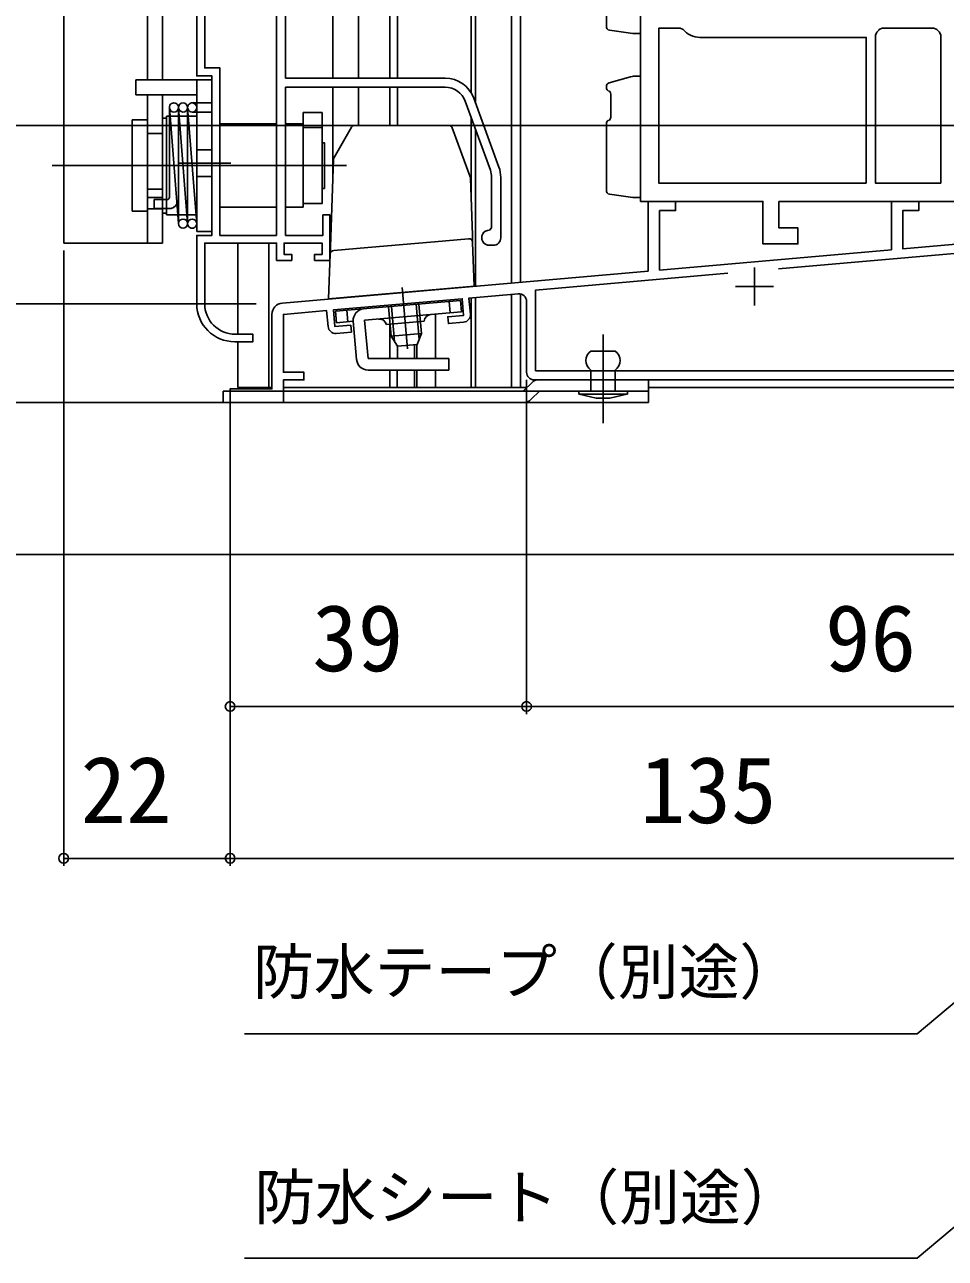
# Model space of a CAD drawing. Units: millimetres, scale not verified. Extents: x -525 to 525, y -783 to 779.
# Drawn here: x -230 to -108.9, y -237.1 to -74.6 of the extents above; entities that cross this region are included whole.
import ezdxf
from ezdxf.enums import TextEntityAlignment as Align

# ---------------------------------------------------------------- set-up
doc = ezdxf.new("R2010")
doc.units = ezdxf.units.MM
doc.header["$LTSCALE"] = 4
for name, color, linetype in [('0-2_YKK_11', 7, 'Continuous'), ('0-3_YKK_11E', 7, 'Continuous'), ('0-4_YKK_12', 2, 'Continuous'), ('0-5_YKK_13', 4, 'Continuous'), ('0-7_YKK_D', 6, 'Continuous')]:
    doc.layers.add(name, color=color, linetype=linetype)
doc.styles.add('ＭＳ ゴシック', font='')
doc.styles.get('ＭＳ ゴシック').set_extended_font_data('MS Gothic')

msp = doc.modelspace()

# ---------------------------------------------------------------- linework, layer by layer
at = {"layer": '0-2_YKK_11'}
for p, q in [((-117.921, -75.612), (-118.097, -75.994)), ((-130.825, -106.773), (-96.53, -103.772)), ((-133.997, -106.601), (-133.997, -111.601)), ((-136.497, -109.101), (-131.497, -109.101)), ((-163.997, -120.401), (-163.997, -111.068)), ((-71.997, -121.401), (-162.997, -121.401))]:
    msp.add_line(p, q, dxfattribs=at)
for points in [[(-148.997, -50.101), (-148.997, -97.901), (-132.897, -97.901), (-132.897, -103.501), (-128.297, -103.501), (-128.297, -101.401), (-130.797, -101.401), (-130.797, -97.901)], [(-130.797, -97.901), (-71.497, -97.901), (-71.497, -117.901), (-68.997, -117.901), (-68.997, -87.901), (-18.997, -87.901), (-18.997, -83.826), (-19.185, -83.436), (-19.185, -82.967), (-18.997, -82.577), (-18.997, -79.101), (-19.997, -79.101), (-19.997, -76.401), (-18.997, -76.401), (-18.997, -59.901), (-6.089, -59.901), (-5.793, -60.151), (-5.497, -60.401), (-3.997, -60.401), (-3.997, -57.901), (-18.997, -57.901), (-18.997, -48.901), (-23.797, -48.901)], [(-119.297, -95.501), (-146.597, -95.501), (-146.597, -75.101), (-143.79, -75.101), (-143.408, -75.278)], [(-141.197, -76.301), (-119.297, -76.301), (-119.297, -95.501)], [(-118.097, -75.994), (-118.097, -95.501), (-109.497, -95.501), (-109.497, -75.994), (-109.674, -75.612)], [(-110.008, -75.278), (-110.39, -75.101), (-117.205, -75.101), (-117.586, -75.278)], [(-196.128, -111.282), (-147.997, -107.071), (-147.997, -97.901), (-144.397, -97.901), (-144.397, -99.101), (-146.497, -99.101), (-146.497, -106.939), (-115.997, -104.271), (-115.997, -97.901), (-112.397, -97.901), (-112.397, -99.101), (-114.497, -99.101), (-114.497, -104.14), (-77.997, -100.946)], [(-74.297, -112.901), (-72.697, -112.901), (-72.697, -117.401), (-104.701, -120.201), (-162.797, -120.201), (-162.797, -109.57), (-137.525, -107.359)], [(-165.084, -110.071), (-171.569, -110.639), (-171.386, -112.731)], [(-172.295, -113.814), (-174.287, -113.988), (-174.366, -113.092), (-172.274, -112.909), (-172.465, -110.717), (-189.401, -112.199), (-189.209, -114.39), (-187.117, -114.207), (-187.039, -115.104), (-189.031, -115.278)], [(-190.114, -114.369), (-190.297, -112.277), (-195.997, -112.776), (-195.997, -120.401), (-193.297, -120.401), (-193.297, -121.401), (-195.997, -121.401), (-195.997, -124.401), (-202.997, -124.401), (-202.997, -122.601), (-197.497, -122.601), (-197.497, -112.776)]]:
    msp.add_lwpolyline(points, dxfattribs=at)
for centre, radius, start, end in [((-141.197, -73.401), 2.9, 220.32022, 270.00001), ((-119.797, -73.401), 2.9, 310.32022, 319.67978), ((-107.797, -73.401), 2.9, 220.32022, 229.67978), ((-164.997, -111.068), 1, 359.99999, 95), ((-195.997, -112.776), 1.5, 95, 180.00001), ((-172.382, -112.818), 1, 275.00002, 5), ((-189.118, -114.282), 1, 185.00002, 275), ((-162.997, -120.401), 1, 180.00001, 269.99999)]:
    msp.add_arc(centre, radius, start, end, dxfattribs=at)
at = {"layer": '0-3_YKK_11E'}
for p, q in [((-174.693, -81.682), (-195.692, -81.682)), ((-167.634, -93.383), (-170.934, -84.314)), ((-172.062, -84.725), (-168.761, -93.794)), ((-167.392, -102.683), (-167.392, -94.751)), ((-168.892, -103.683), (-168.392, -103.683))]:
    msp.add_line(p, q, dxfattribs=at)
for points in [[(-196.892, -102.383), (-196.892, -48.715), (-197.35, -48.46)], [(-195.692, -81.682), (-195.692, -58.333), (-194.662, -58.333), (-194.395, -58.496)], [(-207.392, -64.583), (-207.392, -81.383), (-205.392, -81.383), (-205.392, -102.383), (-207.392, -102.383), (-207.392, -111.383)], [(-206.342, -64.583), (-206.342, -80.333), (-204.342, -80.333), (-204.342, -102.383), (-196.892, -102.383)], [(-206.342, -111.383), (-206.342, -103.383), (-196.892, -103.383), (-196.892, -105.683), (-194.892, -105.683), (-194.892, -104.883), (-195.892, -104.883), (-195.892, -103.383), (-190.892, -103.383), (-190.892, -104.883), (-191.892, -104.883), (-191.892, -105.683), (-189.892, -105.683), (-189.892, -99.683), (-190.792, -99.683), (-190.792, -102.383), (-195.692, -102.383), (-195.692, -82.883), (-174.693, -82.882)], [(-168.592, -94.751), (-168.592, -101.383), (-168.892, -101.683)], [(-202.392, -116.383), (-199.992, -116.383), (-199.992, -115.383), (-202.342, -115.383)]]:
    msp.add_lwpolyline(points, dxfattribs=at)
for centre, radius, start, end in [((-174.693, -85.682), 4, 20.00001, 89.99998), ((-174.693, -85.682), 2.8, 20, 89.99998), ((-171.392, -94.751), 2.8, 0.00002, 20.00003), ((-171.392, -94.751), 4, 0.00001, 20.00002), ((-168.892, -102.683), 1, 89.99999, 270.00001), ((-168.392, -102.683), 1, 270.00001, 359.99999), ((-202.392, -111.383), 5, 180, 269.99998), ((-202.342, -111.383), 4, 180.00001, 269.99999)]:
    msp.add_arc(centre, radius, start, end, dxfattribs=at)
at = {"layer": '0-4_YKK_12'}
for p, q in [((-171.297, 105.599), (-171.297, -83.569)), ((-170.697, 105.599), (-170.697, -84.966)), ((-165.997, 105.599), (-165.997, -108.645)), ((-164.797, 105.599), (-164.797, -108.54)), ((-189.497, -81.682), (-189.497, -60.583)), ((-186.096, -60.583), (-186.096, -81.682)), ((-181.996, -61.772), (-181.996, -81.682)), ((-180.993, -62.502), (-180.993, -81.682)), ((-189.497, -95.4), (-189.497, -82.883)), ((-186.096, -82.883), (-186.096, -87.884)), ((-181.996, -82.882), (-181.996, -87.884)), ((-180.993, -82.882), (-180.993, -87.884)), ((-171.297, -86.826), (-171.297, -97.308)), ((-170.697, -88.474), (-170.697, -109.057)), ((-201.997, -103.383), (-201.997, -115.383)), ((-197.897, -103.383), (-197.897, -122.401)), ((-165.997, -110.151), (-165.997, -122.401)), ((-164.797, -110.088), (-164.797, -122.401)), ((-189.497, -110.702), (-189.497, -110.701)), ((-171.297, -122.401), (-171.297, -110.615)), ((-170.697, -122.401), (-170.697, -110.562)), ((-175.997, -112.732), (-175.997, -118.606)), ((-181.996, -114.06), (-181.996, -118.606)), ((-201.997, -116.383), (-201.997, -122.401)), ((-180.997, -116.943), (-180.997, -118.606)), ((-178.73, -116.767), (-178.73, -118.606)), ((-178.43, -116.741), (-178.43, -118.606)), ((-181.996, -120.106), (-181.996, -122.401)), ((-181, -120.106), (-181, -122.401)), ((-178.73, -120.106), (-178.73, -122.394)), ((-178.43, -120.106), (-178.43, -122.401)), ((-175.997, -120.106), (-175.997, -122.401)), ((-201.997, -122.401), (-197.503, -122.401)), ((-196, -122.401), (-178.43, -122.401)), ((-163.933, -122.401), (-180.997, -122.401)), ((-71.997, -122.401), (-147.933, -122.401))]:
    msp.add_line(p, q, dxfattribs=at)
at = {"layer": '0-5_YKK_13'}
for p, q in [((-153.497, -74.866), (-153.497, -66.079)), ((-224.892, -103.383), (-224.892, -72.183)), ((-213.892, -72.183), (-213.892, -81.883)), ((-211.892, -72.183), (-211.892, -81.883)), ((-148.997, -74.302), (-148.997, -75.801)), ((-150.317, -75.74), (-153.066, -75.361)), ((-150.027, -75.78), (-150.317, -75.74)), ((-148.997, -75.801), (-149.967, -75.784)), ((-215.392, -83.883), (-215.392, -81.883)), ((-215.392, -81.883), (-205.392, -81.883)), ((-207.392, -101.883), (-207.392, -81.883)), ((-205.392, -81.883), (-205.392, -101.883)), ((-153.497, -82.912), (-153.497, -82.78)), ((-153.132, -82.299), (-150.315, -81.508)), ((-150.315, -81.508), (-150.059, -81.436)), ((-207.392, -83.883), (-215.392, -83.883)), ((-213.892, -84.883), (-213.892, -83.883)), ((-211.892, -83.883), (-211.892, -84.883)), ((-152.912, -83.901), (-152.912, -86.683)), ((-213.892, -94.383), (-213.892, -84.883)), ((-211.892, -94.383), (-211.892, -84.883)), ((-209.792, -100.833), (-210.991, -85.513)), ((-210.991, -86.683), (-210.991, -85.513)), ((-209.792, -100.852), (-209.792, -85.505)), ((-208.6, -100.802), (-209.792, -85.535)), ((-208.592, -100.833), (-209.792, -85.535)), ((-207.392, -100.852), (-208.592, -85.533)), ((-208.592, -100.852), (-208.592, -85.552)), ((-207.392, -84.934), (-207.957, -84.934)), ((-207.392, -85.533), (-207.392, -86.133)), ((-205.392, -84.934), (-207.382, -84.934)), ((-205.392, -86.134), (-205.392, -84.934)), ((-213.892, -87.183), (-215.892, -87.183)), ((-215.892, -99.183), (-215.892, -87.183)), ((-211.392, -86.933), (-211.892, -86.933)), ((-210.991, -86.683), (-211.392, -86.683)), ((-211.392, -99.683), (-211.392, -86.683)), ((-207.392, -86.683), (-210.991, -86.683)), ((-210.991, -97.357), (-210.991, -86.683)), ((-207.392, -86.133), (-207.993, -86.133)), ((-207.392, -100.852), (-207.392, -86.133)), ((-205.392, -86.134), (-207.382, -86.133)), ((-196.892, -87.683), (-204.342, -87.683)), ((-193.392, -87.683), (-195.692, -87.683)), ((-190.892, -86.219), (-193.392, -86.219)), ((-193.392, -86.285), (-193.392, -86.219)), ((-193.392, -86.827), (-193.392, -86.285)), ((-193.392, -87.327), (-193.392, -86.827)), ((-193.392, -87.683), (-193.392, -87.327)), ((-193.392, -87.683), (-193.392, -88.183)), ((-190.892, -86.219), (-190.892, -86.285)), ((-190.892, -86.285), (-190.892, -86.827)), ((-190.892, -86.827), (-190.892, -87.327)), ((-190.892, -87.327), (-190.892, -88.183)), ((-153.497, -96.466), (-153.497, -87.679)), ((-153.135, -87.198), (-153.093, -87.186)), ((-213.892, -88.983), (-211.892, -88.983)), ((-187.031, -88.142), (-189.324, -92.114)), ((-174.236, -87.892), (-186.598, -87.892)), ((-171.413, -94.686), (-173.767, -88.221)), ((-207.392, -91.133), (-205.392, -91.133)), ((-193.392, -91.183), (-193.392, -95.183)), ((-190.892, -95.183), (-190.892, -91.183)), ((-189.391, -92.346), (-189.793, -103.875)), ((-187.692, -93.183), (-226.392, -93.183)), ((-214.149, -93.183), (-204.649, -93.183)), ((-214.149, -93.183), (-204.649, -93.183)), ((-214.147, -93.183), (-204.647, -93.183)), ((-209.892, -92.883), (-202.892, -92.883)), ((-213.892, -103.383), (-213.892, -94.383)), ((-211.892, -94.383), (-211.892, -103.383)), ((-207.392, -94.633), (-205.392, -94.633)), ((-171.122, -102.329), (-171.384, -94.84)), ((-213.892, -96.283), (-211.892, -96.283)), ((-213.892, -97.383), (-211.892, -97.383)), ((-150.317, -97.34), (-153.066, -96.961)), ((-150.027, -97.38), (-150.317, -97.34)), ((-148.997, -97.401), (-149.967, -97.384)), ((-148.997, -95.902), (-148.997, -97.401)), ((-213.892, -98.883), (-211.892, -98.883)), ((-212.991, -97.657), (-212.991, -98.857)), ((-204.342, -98.683), (-196.892, -98.683)), ((-195.692, -98.683), (-193.392, -98.683)), ((-193.392, -98.183), (-193.392, -98.683)), ((-215.892, -99.183), (-213.892, -99.183)), ((-211.392, -99.433), (-211.892, -99.433)), ((-211.392, -99.683), (-209.882, -99.683)), ((-209.882, -99.683), (-207.392, -99.683)), ((-205.392, -101.883), (-207.392, -101.883)), ((-171.088, -103.295), (-171.122, -102.329)), ((-224.892, -103.383), (-211.892, -103.383)), ((-189.793, -103.875), (-189.827, -104.847)), ((-176.129, -103.208), (-184.874, -103.973)), ((-171.632, -102.814), (-176.129, -103.208)), ((-170.886, -109.073), (-171.088, -103.295)), ((-184.874, -103.973), (-189.371, -104.366)), ((-180.356, -109.231), (-179.649, -117.312)), ((-175.883, -109.51), (-170.886, -109.073)), ((-189.115, -112.374), (-172.678, -110.936)), ((-182.142, -111.764), (-181.804, -115.631)), ((-181.765, -111.731), (-181.36, -116.353)), ((-178.535, -111.449), (-178.131, -116.07)), ((-178.157, -111.416), (-177.819, -115.282)), ((-174.042, -112.561), (-174.173, -111.067)), ((-172.547, -112.431), (-172.678, -110.936)), ((-187.49, -113.738), (-187.621, -112.244)), ((-186.35, -118.737), (-186.793, -113.677)), ((-172.547, -112.431), (-185.299, -113.546)), ((-185.299, -113.546), (-184.856, -118.606)), ((-177.459, -113.663), (-182.44, -114.099)), ((-177.819, -115.282), (-181.804, -115.631)), ((-177.819, -115.282), (-178.394, -116.738)), ((-180.984, -116.964), (-181.804, -115.631)), ((-178.394, -116.738), (-180.984, -116.964)), ((-153.933, -115.431), (-153.933, -127.101)), ((-152.333, -117.601), (-155.533, -117.601)), ((-174.231, -118.606), (-184.856, -118.606)), ((-184.856, -120.106), (-174.231, -120.106)), ((-174.231, -120.106), (-174.231, -118.606)), ((-164.433, -122.901), (-163.226, -121.694)), ((-147.933, -121.401), (-162.519, -121.401)), ((-147.933, -122.901), (-147.933, -121.401)), ((-147.933, -122.901), (-203.933, -122.901)), ((-203.933, -122.901), (-203.933, -124.401)), ((-163.372, -123.962), (-162.311, -122.901)), ((-150.733, -123.301), (-157.133, -123.301)), ((-154.848, -123.801), (-157.083, -123.301)), ((-153.018, -123.801), (-150.783, -123.301)), ((-150.733, -123.301), (-150.733, -122.901)), ((-147.933, -124.401), (-147.933, -122.901)), ((-147.933, -124.401), (-203.933, -124.401)), ((-153.018, -123.801), (-154.848, -123.801))]:
    msp.add_line(p, q, dxfattribs=at)
for points in [[(-149.933, -81.418), (-148.997, -81.401), (-148.997, -82.901)], [(-193.392, -91.183), (-193.392, -88.183), (-190.892, -88.183), (-190.892, -91.183)], [(-190.892, -90.183), (-190.592, -90.183), (-190.592, -96.183), (-190.892, -96.183)], [(-190.892, -95.183), (-190.892, -98.183), (-193.392, -98.183), (-193.392, -95.183)], [(-212.991, -97.657), (-211.892, -97.657), (-211.392, -97.657), (-211.291, -97.657)], [(-212.991, -98.857), (-211.892, -98.857), (-211.392, -98.857), (-211.092, -98.857)], [(-189.827, -104.847), (-190.033, -110.748), (-185.036, -110.311), (-175.883, -109.51)], [(-186.793, -113.677), (-188.985, -113.869), (-189.115, -112.374)], [(-152.333, -120.101), (-152.333, -122.901), (-155.533, -122.901), (-155.533, -120.101)], [(-150.733, -122.901), (-157.133, -122.901), (-157.133, -123.301)]]:
    msp.add_lwpolyline(points, dxfattribs=at)
for centre, radius, start, end in [((-152.997, -74.866), 0.5, 180, 262.15041), ((-149.959, -75.285), 0.5, 262.15041, 269), ((-152.997, -82.78), 0.5, 105.68026, 180), ((-149.924, -81.918), 0.5, 91, 105.68026), ((-152.997, -82.912), 0.5, 180, 258.04071), ((-153.492, -83.835), 0.584, 353.42561, 47.95634), ((-210.392, -85.533), 0.6, 358.12362, 181.87538), ((-210.392, -85.533), 0.6, 181.87538, 358.12362), ((-209.192, -85.533), 0.6, 0, 180), ((-209.192, -85.533), 0.6, 180, 358.12362), ((-207.992, -85.533), 0.6, 86.64401, 269.97733), ((-207.992, -85.533), 0.6, 269.97733, 86.64401), ((-152.997, -87.679), 0.5, 105.94474, 180), ((-153.56, -86.728), 0.65, 314.79991, 3.92106), ((-186.598, -88.392), 0.5, 90, 150), ((-174.236, -88.392), 0.5, 20, 90), ((-188.891, -92.364), 0.5, 150, 178), ((-171.883, -94.857), 0.5, 2, 20), ((-211.291, -97.357), 0.3, 269.99759, 0), ((-152.997, -96.466), 0.5, 180, 262.15041), ((-149.959, -96.885), 0.5, 262.15041, 269), ((-211.092, -97.557), 1.3, 270, 327.60963), ((-209.192, -100.833), 0.6, 4.76834, 175.23166), ((-207.992, -100.833), 0.6, 4.78019, 175.21981), ((-209.192, -100.833), 0.6, 180.01181, 360), ((-207.992, -100.833), 0.6, 179.98819, 360), ((-171.588, -103.312), 0.5, 2, 95), ((-189.327, -104.864), 0.5, 95, 178), ((-185.299, -113.546), 1.5, 95, 185), ((-183.398, -114.384), 1, 16.53696, 95), ((-176.465, -113.777), 1, 95, 173.46304), ((-154.704, -118.851), 1.5, 123.55731, 236.44269), ((-153.162, -118.851), 1.5, 303.55731, 56.44269), ((-184.856, -118.606), 1.5, 185, 270), ((-162.519, -122.401), 1, 90, 135), ((-164.433, -122.901), 1.5, 270, 315)]:
    msp.add_arc(centre, radius, start, end, dxfattribs=at)
at = {"layer": '0-7_YKK_D'}
for p, q in [((-69.997, -87.901), (-269, -87.901)), ((-224.892, -104.383), (-224.892, -185.401)), ((-199.569, -111.401), (-309, -111.401)), ((-163.997, -121.401), (-163.997, -165.401)), ((-203.697, -124.401), (-309, -124.401)), ((-202.997, -124.501), (-202.997, -185.401)), ((-202.997, -125.101), (-202.997, -165.401)), ((-70.624, -144.401), (-309, -144.401)), ((-202.997, -147.401), (-202.997, -185.401)), ((-163.997, -147.401), (-163.997, -165.401)), ((-202.997, -164.401), (-163.997, -164.401)), ((-163.997, -164.401), (-67.997, -164.401)), ((-224.892, -184.401), (-202.997, -184.401)), ((-202.997, -184.401), (-67.997, -184.401))]:
    msp.add_line(p, q, dxfattribs=at)
for points in [[(-68.997, -170.901), (-70.951, -172.54), (-112.617, -207.503), (-201.102, -207.503)], [(-66.997, -198.783), (-68.951, -200.422), (-112.617, -237.062), (-201.102, -237.062)]]:
    msp.add_lwpolyline(points, dxfattribs=at)
for centre in [(-202.997, -164.401), (-163.997, -164.401), (-163.997, -164.401), (-224.892, -184.401), (-202.997, -184.401), (-202.997, -184.401)]:
    msp.add_circle(centre, 0.637, dxfattribs=at)

# ---------------------------------------------------------------- texts
at = {"layer": '0-7_YKK_D', "style": 'ＭＳ ゴシック'}
for s, height, p in [('39', 8.798, (-192.19, -162.401)), ('96', 8.798, (-124.725, -162.401)), ('22', 8.798, (-222.672, -182.401)), ('135', 8.798, (-149.065, -182.401)), ('防水テープ（別途）', 5.865, (-199.993, -204.029)), ('防水シート（別途）', 5.865, (-199.813, -233.714))]:
    msp.add_text(s, height=height, dxfattribs=at).set_placement(p, align=Align.BOTTOM_LEFT)

doc.saveas('drawing.dxf')
